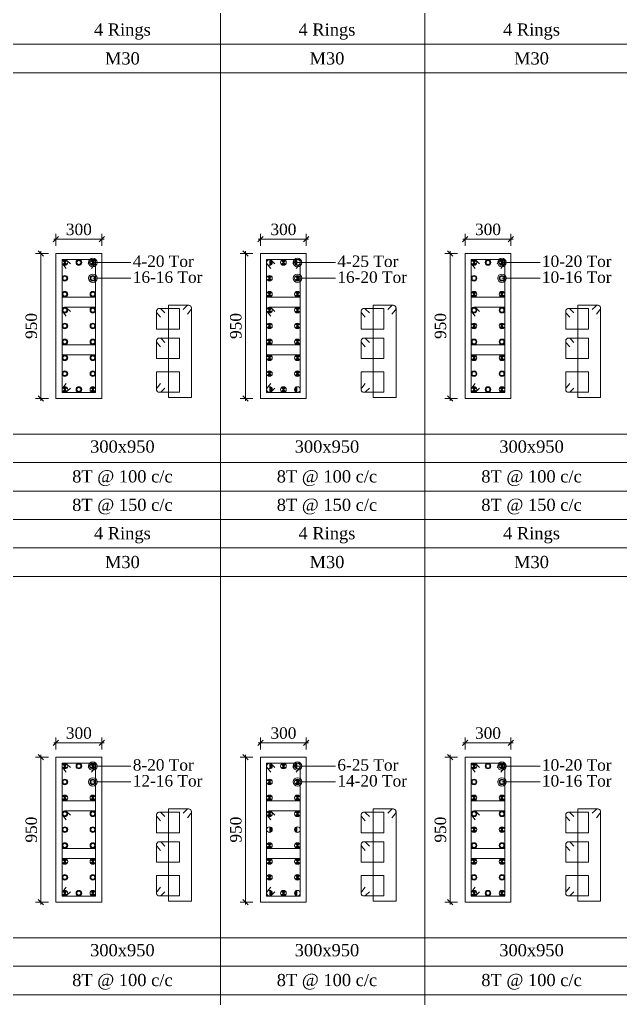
# Model space of a CAD drawing. Header units: metres. Extents: x 95882 to 260884, y 3603 to 81317.
# Drawn here: x 184688 to 188625, y 16543 to 22956 of the extents above; entities that cross this region are included whole.
import ezdxf
from ezdxf.enums import TextEntityAlignment as Align

# ---------------------------------------------------------------- set-up
doc = ezdxf.new("R2010")
doc.units = ezdxf.units.M
doc.header["$LTSCALE"] = 0.05
doc.header["$MEASUREMENT"] = 0
doc.header["$PDMODE"] = 34
doc.header["$PDSIZE"] = -2.5
doc.layers.get('0').update_dxf_attribs({"linetype": 'CONTINUOUS', "lineweight": 0})
doc.layers.get('DEFPOINTS').update_dxf_attribs({"linetype": 'CONTINUOUS'})
for name, color, linetype, lineweight in [('S-DIM-R', 7, 'CONTINUOUS', 9), ('S-SECTION', 5, 'CONTINUOUS', 5), ('S-SECTION MARK', 124, 'CONTINUOUS', 0), ('S-SHEET', 251, 'CONTINUOUS', 0), ('S-STEEL COL_DIA', 1, 'CONTINUOUS', 9), ('S-STEEL RING', 1, 'CONTINUOUS', 9), ('S-TEXT', 7, 'CONTINUOUS', 0), ('S-TEXT COL SIZE', 7, 'CONTINUOUS', 15), ('S-TEXT MIX', 1, 'CONTINUOUS', 15), ('S-TEXT RINGS', 7, 'CONTINUOUS', 15)]:
    doc.layers.add(name, color=color, linetype=linetype, lineweight=lineweight)
doc.styles.add('AAPL-ADRESS tahoma', font='tahoma.ttf')
doc.styles.add('S-ROMANS', font='times.ttf')
doc.styles.get("Standard").update_dxf_attribs({"font": 'times.ttf'})
doc.styles.add('TEXT', font='times.ttf')
doc.dimstyles.new('75mm', dxfattribs={"dimscale": 140, "dimtxt": 1, "dimasz": 0.35, "dimexe": 0.5, "dimexo": 1, "dimgap": 0.01, "dimtad": 0, "dimdec": 0, "dimzin": 12, "dimdsep": 46, "dimtxsty": 'AAPL-ADRESS tahoma', "dimblk": 'OBLIQUE', "dimcen": 0.35, "dimdle": 0.01, "dimse1": 1, "dimse2": 1, "dimclrd": 256, "dimclre": 256, "dimclrt": 256, "dimadec": 0, "dimazin": 3, "dimtfac": 1, "dimtdec": 0, "dimtmove": 1, "dimatfit": 3, "dimldrblk": 'DOTSMALL', "dimfxl": 1, "dimtolj": 1, "dimtzin": 0, "dimarcsym": 1})
doc.dimstyles.new('S_DIM', dxfattribs={"dimtxt": 75, "dimasz": 35, "dimexe": 35, "dimexo": 50, "dimgap": 25, "dimtad": 1, "dimdec": 0, "dimzin": 0, "dimdsep": 46, "dimtxsty": 'Standard', "dimblk": 'OBLIQUE', "dimcen": 0.09, "dimdle": 15, "dimclrd": 256, "dimclre": 256, "dimclrt": 256, "dimadec": 0, "dimazin": 0, "dimtfac": 1, "dimtdec": 0, "dimtofl": 0, "dimtmove": 0, "dimatfit": 3, "dimfxl": 1, "dimtolj": 1, "dimtzin": 0, "dimlwd": -1, "dimlwe": -1, "dimarcsym": 0})

# ---------------------------------------------------------------- blocks, each defined once
blk = doc.blocks.new('_Oblique')
at = {"color": 0, "linetype": 'ByBlock', "lineweight": -2}
blk.add_line((-0.5, -0.5), (0.5, 0.5), dxfattribs=at)
blk = doc.blocks.new('*D466')
at = {"layer": 'DEFPOINTS', "color": 0, "transparency": 16777216}
for p in [(184926, 18123.8, -0.1), (184827.8, 17173.8), (184926, 17173.8, -0.1)]:
    blk.add_point(p, dxfattribs=at)
at = {"layer": 'S-DIM-R', "transparency": 16777216}
for p, q in [((184876, 18123.8), (184792.8, 18123.8)), ((184827.8, 18138.8), (184827.8, 17158.8)), ((184876, 17173.8), (184792.8, 17173.8))]:
    blk.add_line(p, q, dxfattribs=at)
at = {"layer": 'S-DIM-R', "transparency": 16777216, "xscale": 35, "yscale": 35, "zscale": 35}
for p, rotation in [((184827.8, 18123.8), 90), ((184827.8, 17173.8), 270)]:
    blk.add_blockref('_Oblique', p, dxfattribs=dict(at, rotation=rotation))
at = {"layer": 'S-DIM-R', "transparency": 16777216, "insert": (184764.5, 17648.8), "char_height": 75, "attachment_point": 5, "rotation": 90}
blk.add_mtext('\\A1;950', dxfattribs=at)
blk = doc.blocks.new('*D467')
at = {"layer": 'DEFPOINTS', "color": 0, "transparency": 16777216}
for p in [(184926, 18218), (184926, 18123.8, 0), (185226, 18123.8, 0)]:
    blk.add_point(p, dxfattribs=at)
at = {"layer": 'S-DIM-R', "transparency": 16777216}
for p, q in [((185241, 18218), (184911, 18218)), ((184926, 18173.8), (184926, 18253)), ((185226, 18173.8), (185226, 18253))]:
    blk.add_line(p, q, dxfattribs=at)
at = {"layer": 'S-DIM-R', "transparency": 16777216, "xscale": 35, "yscale": 35, "zscale": 35, "rotation": 180}
blk.add_blockref('_Oblique', (184926, 18218), dxfattribs=at)
at = {"layer": 'S-DIM-R', "transparency": 16777216, "xscale": 35, "yscale": 35, "zscale": 35}
blk.add_blockref('_Oblique', (185226, 18218), dxfattribs=at)
at = {"layer": 'S-DIM-R', "transparency": 16777216, "insert": (185076, 18281.1), "char_height": 75, "attachment_point": 5}
blk.add_mtext('\\A1;300', dxfattribs=at)
blk = doc.blocks.new('*U4')
at = {"layer": 'S-STEEL COL_DIA'}
h = blk.add_hatch(color=256, dxfattribs=at)
h.dxf.hatch_style = 1
h.paths.add_polyline_path([(0, 0), (0, -18.5, 0.198912), (13, -13)])
h.paths.add_polyline_path([(0, 0), (-13, -13, 0.198912), (0, -18.5)])
h.paths.add_polyline_path([(0, 18.5, 0.198912), (-13, 13), (0, 0)])
h.paths.add_polyline_path([(13, 13, 0.198912), (0, 18.5), (0, 0)])
at = {"layer": 'S-STEEL COL_DIA', "lineweight": 5}
for p, q in [((-13, 13), (13, -13)), ((13, 13), (-13, -13))]:
    blk.add_line(p, q, dxfattribs=at)
blk.add_circle((0, 0), 18.5, dxfattribs=at)
blk = doc.blocks.new('*U5')
at = {"layer": 'S-STEEL COL_DIA'}
h = blk.add_hatch(color=256, dxfattribs=at)
h.dxf.hatch_style = 1
h.paths.add_polyline_path([(-18.5, 0, 1), (18.5, 0, 1)])
h.paths.add_polyline_path([(13, 0, -1), (-13, 0, -1)], flags=16)
at = {"layer": 'S-STEEL COL_DIA', "lineweight": 5}
for radius in [18.5, 13]:
    blk.add_circle((0, 0), radius, dxfattribs=at)
blk = doc.blocks.new('*D462')
at = {"layer": 'DEFPOINTS', "color": 0, "transparency": 16777216}
for p in [(186266.6, 18123.8, -0.1), (186168.4, 17173.8), (186266.6, 17173.8, -0.1)]:
    blk.add_point(p, dxfattribs=at)
at = {"layer": 'S-DIM-R', "transparency": 16777216}
for p, q in [((186216.6, 18123.8), (186133.4, 18123.8)), ((186168.4, 18138.8), (186168.4, 17158.8)), ((186216.6, 17173.8), (186133.4, 17173.8))]:
    blk.add_line(p, q, dxfattribs=at)
at = {"layer": 'S-DIM-R', "transparency": 16777216, "xscale": 35, "yscale": 35, "zscale": 35}
for p, rotation in [((186168.4, 18123.8), 90), ((186168.4, 17173.8), 270)]:
    blk.add_blockref('_Oblique', p, dxfattribs=dict(at, rotation=rotation))
at = {"layer": 'S-DIM-R', "transparency": 16777216, "insert": (186105.1, 17648.8), "char_height": 75, "attachment_point": 5, "rotation": 90}
blk.add_mtext('\\A1;950', dxfattribs=at)
blk = doc.blocks.new('*D463')
at = {"layer": 'DEFPOINTS', "color": 0, "transparency": 16777216}
for p in [(186266.6, 18218), (186266.6, 18123.8, 0), (186566.6, 18123.8, 0)]:
    blk.add_point(p, dxfattribs=at)
at = {"layer": 'S-DIM-R', "transparency": 16777216}
for p, q in [((186581.6, 18218), (186251.6, 18218)), ((186266.6, 18173.8), (186266.6, 18253)), ((186566.6, 18173.8), (186566.6, 18253))]:
    blk.add_line(p, q, dxfattribs=at)
at = {"layer": 'S-DIM-R', "transparency": 16777216, "xscale": 35, "yscale": 35, "zscale": 35, "rotation": 180}
blk.add_blockref('_Oblique', (186266.6, 18218), dxfattribs=at)
at = {"layer": 'S-DIM-R', "transparency": 16777216, "xscale": 35, "yscale": 35, "zscale": 35}
blk.add_blockref('_Oblique', (186566.6, 18218), dxfattribs=at)
at = {"layer": 'S-DIM-R', "transparency": 16777216, "insert": (186416.6, 18281.1), "char_height": 75, "attachment_point": 5}
blk.add_mtext('\\A1;300', dxfattribs=at)
blk = doc.blocks.new('*U6')
at = {"layer": 'S-STEEL COL_DIA'}
h = blk.add_hatch(color=256, dxfattribs=at)
h.dxf.hatch_style = 1
h.paths.add_polyline_path([(0, 18.5, 0.414214), (-18.5, 0, 0.414214), (0, -18.5)])
at = {"layer": 'S-STEEL COL_DIA', "lineweight": 5}
blk.add_circle((0, 0), 18.5, dxfattribs=at)
blk = doc.blocks.new('*D464')
at = {"layer": 'DEFPOINTS', "color": 0, "transparency": 16777216}
for p in [(187607.2, 18123.8, -0.1), (187509, 17173.8), (187607.2, 17173.8, -0.1)]:
    blk.add_point(p, dxfattribs=at)
at = {"layer": 'S-DIM-R', "transparency": 16777216}
for p, q in [((187557.2, 18123.8), (187474, 18123.8)), ((187509, 18138.8), (187509, 17158.8)), ((187557.2, 17173.8), (187474, 17173.8))]:
    blk.add_line(p, q, dxfattribs=at)
at = {"layer": 'S-DIM-R', "transparency": 16777216, "xscale": 35, "yscale": 35, "zscale": 35}
for p, rotation in [((187509, 18123.8), 90), ((187509, 17173.8), 270)]:
    blk.add_blockref('_Oblique', p, dxfattribs=dict(at, rotation=rotation))
at = {"layer": 'S-DIM-R', "transparency": 16777216, "insert": (187445.7, 17648.8), "char_height": 75, "attachment_point": 5, "rotation": 90}
blk.add_mtext('\\A1;950', dxfattribs=at)
blk = doc.blocks.new('*D465')
at = {"layer": 'DEFPOINTS', "color": 0, "transparency": 16777216}
for p in [(187607.2, 18218), (187607.2, 18123.8, 0), (187907.2, 18123.8, 0)]:
    blk.add_point(p, dxfattribs=at)
at = {"layer": 'S-DIM-R', "transparency": 16777216}
for p, q in [((187922.2, 18218), (187592.2, 18218)), ((187607.2, 18173.8), (187607.2, 18253)), ((187907.2, 18173.8), (187907.2, 18253))]:
    blk.add_line(p, q, dxfattribs=at)
at = {"layer": 'S-DIM-R', "transparency": 16777216, "xscale": 35, "yscale": 35, "zscale": 35, "rotation": 180}
blk.add_blockref('_Oblique', (187607.2, 18218), dxfattribs=at)
at = {"layer": 'S-DIM-R', "transparency": 16777216, "xscale": 35, "yscale": 35, "zscale": 35}
blk.add_blockref('_Oblique', (187907.2, 18218), dxfattribs=at)
at = {"layer": 'S-DIM-R', "transparency": 16777216, "insert": (187757.2, 18281.1), "char_height": 75, "attachment_point": 5}
blk.add_mtext('\\A1;300', dxfattribs=at)
blk = doc.blocks.new('*D478')
at = {"layer": 'DEFPOINTS', "color": 0, "transparency": 16777216}
for p in [(184926, 21423.4, -0.1), (184827.8, 20473.4), (184926, 20473.4, -0.1)]:
    blk.add_point(p, dxfattribs=at)
at = {"layer": 'S-DIM-R', "transparency": 16777216}
for p, q in [((184876, 21423.4), (184792.8, 21423.4)), ((184827.8, 21438.4), (184827.8, 20458.4)), ((184876, 20473.4), (184792.8, 20473.4))]:
    blk.add_line(p, q, dxfattribs=at)
at = {"layer": 'S-DIM-R', "transparency": 16777216, "xscale": 35, "yscale": 35, "zscale": 35}
for p, rotation in [((184827.8, 21423.4), 90), ((184827.8, 20473.4), 270)]:
    blk.add_blockref('_Oblique', p, dxfattribs=dict(at, rotation=rotation))
at = {"layer": 'S-DIM-R', "transparency": 16777216, "insert": (184764.5, 20948.4), "char_height": 75, "attachment_point": 5, "rotation": 90}
blk.add_mtext('\\A1;950', dxfattribs=at)
blk = doc.blocks.new('*D479')
at = {"layer": 'DEFPOINTS', "color": 0, "transparency": 16777216}
for p in [(184926, 21517.5), (184926, 21423.4, 0), (185226, 21423.4, 0)]:
    blk.add_point(p, dxfattribs=at)
at = {"layer": 'S-DIM-R', "transparency": 16777216}
for p, q in [((184926, 21473.4), (184926, 21552.5)), ((185226, 21473.4), (185226, 21552.5)), ((185241, 21517.5), (184911, 21517.5))]:
    blk.add_line(p, q, dxfattribs=at)
at = {"layer": 'S-DIM-R', "transparency": 16777216, "xscale": 35, "yscale": 35, "zscale": 35, "rotation": 180}
blk.add_blockref('_Oblique', (184926, 21517.5), dxfattribs=at)
at = {"layer": 'S-DIM-R', "transparency": 16777216, "xscale": 35, "yscale": 35, "zscale": 35}
blk.add_blockref('_Oblique', (185226, 21517.5), dxfattribs=at)
at = {"layer": 'S-DIM-R', "transparency": 16777216, "insert": (185076, 21580.7), "char_height": 75, "attachment_point": 5}
blk.add_mtext('\\A1;300', dxfattribs=at)
blk = doc.blocks.new('*D488')
at = {"layer": 'DEFPOINTS', "color": 0, "transparency": 16777216}
for p in [(186266.6, 21423.4, -0.1), (186168.4, 20473.4), (186266.6, 20473.4, -0.1)]:
    blk.add_point(p, dxfattribs=at)
at = {"layer": 'S-DIM-R', "transparency": 16777216}
for p, q in [((186216.6, 21423.4), (186133.4, 21423.4)), ((186168.4, 21438.4), (186168.4, 20458.4)), ((186216.6, 20473.4), (186133.4, 20473.4))]:
    blk.add_line(p, q, dxfattribs=at)
at = {"layer": 'S-DIM-R', "transparency": 16777216, "xscale": 35, "yscale": 35, "zscale": 35}
for p, rotation in [((186168.4, 21423.4), 90), ((186168.4, 20473.4), 270)]:
    blk.add_blockref('_Oblique', p, dxfattribs=dict(at, rotation=rotation))
at = {"layer": 'S-DIM-R', "transparency": 16777216, "insert": (186105.1, 20948.4), "char_height": 75, "attachment_point": 5, "rotation": 90}
blk.add_mtext('\\A1;950', dxfattribs=at)
blk = doc.blocks.new('*D489')
at = {"layer": 'DEFPOINTS', "color": 0, "transparency": 16777216}
for p in [(186266.6, 21517.5), (186266.6, 21423.4, 0), (186566.6, 21423.4, 0)]:
    blk.add_point(p, dxfattribs=at)
at = {"layer": 'S-DIM-R', "transparency": 16777216}
for p, q in [((186266.6, 21473.4), (186266.6, 21552.5)), ((186566.6, 21473.4), (186566.6, 21552.5)), ((186581.6, 21517.5), (186251.6, 21517.5))]:
    blk.add_line(p, q, dxfattribs=at)
at = {"layer": 'S-DIM-R', "transparency": 16777216, "xscale": 35, "yscale": 35, "zscale": 35, "rotation": 180}
blk.add_blockref('_Oblique', (186266.6, 21517.5), dxfattribs=at)
at = {"layer": 'S-DIM-R', "transparency": 16777216, "xscale": 35, "yscale": 35, "zscale": 35}
blk.add_blockref('_Oblique', (186566.6, 21517.5), dxfattribs=at)
at = {"layer": 'S-DIM-R', "transparency": 16777216, "insert": (186416.6, 21580.7), "char_height": 75, "attachment_point": 5}
blk.add_mtext('\\A1;300', dxfattribs=at)
blk = doc.blocks.new('*D486')
at = {"layer": 'DEFPOINTS', "color": 0, "transparency": 16777216}
for p in [(187607.2, 21423.4, -0.1), (187509, 20473.4), (187607.2, 20473.4, -0.1)]:
    blk.add_point(p, dxfattribs=at)
at = {"layer": 'S-DIM-R', "transparency": 16777216}
for p, q in [((187557.2, 21423.4), (187474, 21423.4)), ((187509, 21438.4), (187509, 20458.4)), ((187557.2, 20473.4), (187474, 20473.4))]:
    blk.add_line(p, q, dxfattribs=at)
at = {"layer": 'S-DIM-R', "transparency": 16777216, "xscale": 35, "yscale": 35, "zscale": 35}
for p, rotation in [((187509, 21423.4), 90), ((187509, 20473.4), 270)]:
    blk.add_blockref('_Oblique', p, dxfattribs=dict(at, rotation=rotation))
at = {"layer": 'S-DIM-R', "transparency": 16777216, "insert": (187445.7, 20948.4), "char_height": 75, "attachment_point": 5, "rotation": 90}
blk.add_mtext('\\A1;950', dxfattribs=at)
blk = doc.blocks.new('*D487')
at = {"layer": 'DEFPOINTS', "color": 0, "transparency": 16777216}
for p in [(187607.2, 21517.5), (187607.2, 21423.4, 0), (187907.2, 21423.4, 0)]:
    blk.add_point(p, dxfattribs=at)
at = {"layer": 'S-DIM-R', "transparency": 16777216}
for p, q in [((187607.2, 21473.4), (187607.2, 21552.5)), ((187907.2, 21473.4), (187907.2, 21552.5)), ((187922.2, 21517.5), (187592.2, 21517.5))]:
    blk.add_line(p, q, dxfattribs=at)
at = {"layer": 'S-DIM-R', "transparency": 16777216, "xscale": 35, "yscale": 35, "zscale": 35, "rotation": 180}
blk.add_blockref('_Oblique', (187607.2, 21517.5), dxfattribs=at)
at = {"layer": 'S-DIM-R', "transparency": 16777216, "xscale": 35, "yscale": 35, "zscale": 35}
blk.add_blockref('_Oblique', (187907.2, 21517.5), dxfattribs=at)
at = {"layer": 'S-DIM-R', "transparency": 16777216, "insert": (187757.2, 21580.7), "char_height": 75, "attachment_point": 5}
blk.add_mtext('\\A1;300', dxfattribs=at)

msp = doc.modelspace()

# ---------------------------------------------------------------- linework, layer by layer
at = {"layer": 'S-SECTION', "elevation": -0.1}
for points in [[(184926, 20473.4), (185226, 20473.4), (185226, 21423.4), (184926, 21423.4)], [(186266.6, 20473.4), (186566.6, 20473.4), (186566.6, 21423.4), (186266.6, 21423.4)], [(187607.2, 20473.4), (187907.2, 20473.4), (187907.2, 21423.4), (187607.2, 21423.4)], [(184926, 17173.8), (185226, 17173.8), (185226, 18123.8), (184926, 18123.8)], [(186266.6, 17173.8), (186566.6, 17173.8), (186566.6, 18123.8), (186266.6, 18123.8)], [(187607.2, 17173.8), (187907.2, 17173.8), (187907.2, 18123.8), (187607.2, 18123.8)]]:
    msp.add_lwpolyline(points, close=True, dxfattribs=at)
at = {"layer": 'S-SHEET'}
for p, q in [((186003.2, 49003.5, 0), (186003.2, 9408.8, -0.1)), ((186003.2, 49003.5, 0), (186003.2, 9408.8, -0.1)), ((186003.2, 49003.5, 0), (186003.2, 9408.8, -0.1)), ((186003.2, 49003.5, 0), (186003.2, 9408.8, -0.1)), ((187343.8, 49003.5, 0), (187343.8, 9408.8, -0.1)), ((187343.8, 49003.5, 0), (187343.8, 9408.8, -0.1)), ((187343.8, 49003.5, 0), (187343.8, 9408.8, -0.1)), ((187343.8, 49003.5, 0), (187343.8, 9408.8, -0.1)), ((177084.5, 22793.6, 0), (198068.5, 22793.6, -0.1)), ((177084.5, 22607, 0), (198068.5, 22607, 0)), ((177084.5, 22607, 0), (198068.5, 22607, -0.1)), ((177084.5, 20240.5, 0), (198068.5, 20240.5, 0)), ((177084.5, 20054.4, 0), (198068.5, 20054.4, 0)), ((177084.5, 20054.4, 0), (198068.5, 20054.4, 0)), ((177084.5, 19867.3, 0), (198068.5, 19867.3, 0)), ((177691.8, 19680.7, 0), (198068.5, 19680.7, 0)), ((177084.5, 19494, 0), (198068.5, 19494, 0)), ((177084.5, 19307.4, 0), (198068.5, 19307.4, 0)), ((177084.5, 16940.9, 0), (198068.5, 16940.9, 0)), ((177084.5, 16754.8, 0), (198068.5, 16754.8, 0)), ((177084.5, 16754.8, 0), (198068.5, 16754.8, 0)), ((177084.5, 16567.7, 0), (198068.5, 16567.7, 0))]:
    msp.add_line(p, q, dxfattribs=at)
at = {"layer": 'S-SHEET', "color": 0}
msp.add_line((177084.5, 19307.4, 0), (198068.5, 19307.4, 0), dxfattribs=at)
at = {"layer": 'S-STEEL RING'}
for points, elevation in [([(185159.4, 21325.9), (185181.8, 21353.2, 0.633211), (185167.6, 21383.4), (184966, 21383.4), (184966, 20513.4), (185186, 20513.4), (185186, 21364.9, 0.666768), (185154.6, 21378), (185136.8, 21355.4)], -0.1), ([(186500, 21325.9), (186522.4, 21353.2, 0.633211), (186508.2, 21383.4), (186306.6, 21383.4), (186306.6, 20513.4), (186526.6, 20513.4), (186526.6, 21364.9, 0.666768), (186495.2, 21378), (186477.3, 21355.4)], -0.1), ([(187840.6, 21325.9), (187863, 21353.2, 0.633211), (187848.8, 21383.4), (187647.2, 21383.4), (187647.2, 20513.4), (187867.2, 20513.4), (187867.2, 21364.9, 0.666768), (187835.8, 21378), (187817.9, 21355.4)], -0.1), ([(185787.2, 21026.5), (185809.6, 21053.9, 0.633211), (185795.4, 21084), (185663.8, 21084), (185663.8, 20479.3), (185813.8, 20479.3), (185813.8, 21065.6, 0.666768), (185782.4, 21078.7), (185759.6, 21056)], -0.1), ([(185787.2, 21026.5), (185809.6, 21053.9, 0.633211), (185795.4, 21084), (185663.8, 21084), (185663.8, 20479.3), (185813.8, 20479.3), (185813.8, 21065.6, 0.666768), (185782.4, 21078.7), (185759.6, 21056)], 0), ([(187127.8, 21026.5), (187150.2, 21053.9, 0.633211), (187136, 21084), (187004.4, 21084), (187004.4, 20479.3), (187154.4, 20479.3), (187154.4, 21065.6, 0.666768), (187123, 21078.7), (187100.2, 21056)], -0.1), ([(187127.8, 21026.5), (187150.2, 21053.9, 0.633211), (187136, 21084), (187004.4, 21084), (187004.4, 20479.3), (187154.4, 20479.3), (187154.4, 21065.6, 0.666768), (187123, 21078.7), (187100.2, 21056)], 0), ([(188468.4, 21026.5), (188490.8, 21053.9, 0.633211), (188476.6, 21084), (188345, 21084), (188345, 20479.3), (188495, 20479.3), (188495, 21065.6, 0.666768), (188463.6, 21078.7), (188440.8, 21056)], -0.1), ([(188468.4, 21026.5), (188490.8, 21053.9, 0.633211), (188476.6, 21084), (188345, 21084), (188345, 20479.3), (188495, 20479.3), (188495, 21065.6, 0.666768), (188463.6, 21078.7), (188440.8, 21056)], 0), ([(185159.4, 18026.3), (185181.8, 18053.7, 0.633211), (185167.6, 18083.8), (184966, 18083.8), (184966, 17213.8), (185186, 17213.8), (185186, 18065.4, 0.666768), (185154.6, 18078.5), (185136.8, 18055.8)], -0.1), ([(186500, 18026.3), (186522.4, 18053.7, 0.633211), (186508.2, 18083.8), (186306.6, 18083.8), (186306.6, 17213.8), (186526.6, 17213.8), (186526.6, 18065.4, 0.666768), (186495.2, 18078.5), (186477.3, 18055.8)], -0.1), ([(187840.6, 18026.3), (187863, 18053.7, 0.633211), (187848.8, 18083.8), (187647.2, 18083.8), (187647.2, 17213.8), (187867.2, 17213.8), (187867.2, 18065.4, 0.666768), (187835.8, 18078.5), (187817.9, 18055.8)], -0.1), ([(185787.2, 17726.9), (185809.6, 17754.3, 0.633211), (185795.4, 17784.5), (185663.8, 17784.5), (185663.8, 17179.7), (185813.8, 17179.7), (185813.8, 17766, 0.666768), (185782.4, 17779.1), (185759.6, 17756.5)], -0.1), ([(185787.2, 17726.9), (185809.6, 17754.3, 0.633211), (185795.4, 17784.5), (185663.8, 17784.5), (185663.8, 17179.7), (185813.8, 17179.7), (185813.8, 17766, 0.666768), (185782.4, 17779.1), (185759.6, 17756.5)], 0), ([(187127.8, 17726.9), (187150.2, 17754.3, 0.633211), (187136, 17784.5), (187004.4, 17784.5), (187004.4, 17179.7), (187154.4, 17179.7), (187154.4, 17766, 0.666768), (187123, 17779.1), (187100.2, 17756.5)], -0.1), ([(187127.8, 17726.9), (187150.2, 17754.3, 0.633211), (187136, 17784.5), (187004.4, 17784.5), (187004.4, 17179.7), (187154.4, 17179.7), (187154.4, 17766, 0.666768), (187123, 17779.1), (187100.2, 17756.5)], 0), ([(188468.4, 17726.9), (188490.8, 17754.3, 0.633211), (188476.6, 17784.5), (188345, 17784.5), (188345, 17179.7), (188495, 17179.7), (188495, 17766, 0.666768), (188463.6, 17779.1), (188440.8, 17756.5)], -0.1), ([(188468.4, 17726.9), (188490.8, 17754.3, 0.633211), (188476.6, 17784.5), (188345, 17784.5), (188345, 17179.7), (188495, 17179.7), (188495, 17766, 0.666768), (188463.6, 17779.1), (188440.8, 17756.5)], 0)]:
    msp.add_lwpolyline(points, format="xyb", dxfattribs=dict(at, elevation=elevation))
at = {"layer": 'S-STEEL RING', "color": 3, "elevation": -0.1}
for points in [[(184992.7, 21325.9), (184970.2, 21353.2, -0.633211), (184984.5, 21383.4), (185186, 21383.4), (185186, 21138), (184966, 21138), (184966, 21364.9, -0.666768), (184997.5, 21378), (185020.3, 21355.4)], [(186333.3, 21325.9), (186310.8, 21353.2, -0.633211), (186325.1, 21383.4), (186526.6, 21383.4), (186526.6, 21138), (186306.6, 21138), (186306.6, 21364.9, -0.666768), (186338.1, 21378), (186360.9, 21355.4)], [(187673.8, 21325.9), (187651.4, 21353.2, -0.633211), (187665.7, 21383.4), (187867.2, 21383.4), (187867.2, 21138), (187647.2, 21138), (187647.2, 21364.9, -0.666768), (187678.7, 21378), (187701.5, 21355.4)], [(184992.7, 21013.4), (184970.2, 21040.8, -0.633211), (184984.5, 21071), (185186, 21071), (185186, 20825.6), (184966, 20825.6), (184966, 21052.5, -0.666768), (184997.5, 21065.6), (185020.3, 21043)], [(185611.8, 21005.2), (185589.3, 21032.5, -0.633211), (185603.6, 21062.7), (185735.1, 21062.7), (185735.1, 20928.2), (185585.1, 20928.2), (185585.1, 21044.2, -0.666768), (185616.6, 21057.3), (185639.4, 21034.7)], [(186333.3, 21013.4), (186310.8, 21040.8, -0.633211), (186325.1, 21071), (186526.6, 21071), (186526.6, 20825.6), (186306.6, 20825.6), (186306.6, 21052.5, -0.666768), (186338.1, 21065.6), (186360.9, 21043)], [(186952.4, 21005.2), (186929.9, 21032.5, -0.633211), (186944.2, 21062.7), (187075.7, 21062.7), (187075.7, 20928.2), (186925.7, 20928.2), (186925.7, 21044.2, -0.666768), (186957.2, 21057.3), (186980, 21034.7)], [(187673.8, 21013.4), (187651.4, 21040.8, -0.633211), (187665.7, 21071), (187867.2, 21071), (187867.2, 20825.6), (187647.2, 20825.6), (187647.2, 21052.5, -0.666768), (187678.7, 21065.6), (187701.5, 21043)], [(188293, 21005.2), (188270.5, 21032.5, -0.633211), (188284.8, 21062.7), (188416.3, 21062.7), (188416.3, 20928.2), (188266.3, 20928.2), (188266.3, 21044.2, -0.666768), (188297.8, 21057.3), (188320.6, 21034.7)], [(185611.8, 20811.4), (185589.3, 20838.8, -0.633211), (185603.6, 20868.9), (185735.1, 20868.9), (185735.1, 20734.4), (185585.1, 20734.4), (185585.1, 20850.5, -0.666768), (185616.6, 20863.6), (185639.4, 20840.9)], [(186952.4, 20811.4), (186929.9, 20838.8, -0.633211), (186944.2, 20868.9), (187075.7, 20868.9), (187075.7, 20734.4), (186925.7, 20734.4), (186925.7, 20850.5, -0.666768), (186957.2, 20863.6), (186980, 20840.9)], [(188293, 20811.4), (188270.5, 20838.8, -0.633211), (188284.8, 20868.9), (188416.3, 20868.9), (188416.3, 20734.4), (188266.3, 20734.4), (188266.3, 20850.5, -0.666768), (188297.8, 20863.6), (188320.6, 20840.9)], [(184992.7, 20570.9), (184970.2, 20543.5, 0.633211), (184984.5, 20513.4), (185186, 20513.4), (185186, 20758.8), (184966, 20758.8), (184966, 20531.8, 0.666768), (184997.5, 20518.7), (185020.3, 20541.4)], [(186333.3, 20570.9), (186310.8, 20543.5, 0.633211), (186325.1, 20513.4), (186526.6, 20513.4), (186526.6, 20758.8), (186306.6, 20758.8), (186306.6, 20531.8, 0.666768), (186338.1, 20518.7), (186360.9, 20541.4)], [(187673.8, 20570.9), (187651.4, 20543.5, 0.633211), (187665.7, 20513.4), (187867.2, 20513.4), (187867.2, 20758.8), (187647.2, 20758.8), (187647.2, 20531.8, 0.666768), (187678.7, 20518.7), (187701.5, 20541.4)], [(185611.8, 20571.4), (185589.3, 20544, 0.633211), (185603.6, 20513.9), (185735.1, 20513.9), (185735.1, 20648.3), (185585.1, 20648.3), (185585.1, 20532.3, 0.666768), (185616.6, 20519.2), (185639.4, 20541.9)], [(186952.4, 20571.4), (186929.9, 20544, 0.633211), (186944.2, 20513.9), (187075.7, 20513.9), (187075.7, 20648.3), (186925.7, 20648.3), (186925.7, 20532.3, 0.666768), (186957.2, 20519.2), (186980, 20541.9)], [(188293, 20571.4), (188270.5, 20544, 0.633211), (188284.8, 20513.9), (188416.3, 20513.9), (188416.3, 20648.3), (188266.3, 20648.3), (188266.3, 20532.3, 0.666768), (188297.8, 20519.2), (188320.6, 20541.9)], [(184992.7, 18026.3), (184970.2, 18053.7, -0.633211), (184984.5, 18083.8), (185186, 18083.8), (185186, 17838.4), (184966, 17838.4), (184966, 18065.4, -0.666768), (184997.5, 18078.5), (185020.3, 18055.8)], [(186333.3, 18026.3), (186310.8, 18053.7, -0.633211), (186325.1, 18083.8), (186526.6, 18083.8), (186526.6, 17838.4), (186306.6, 17838.4), (186306.6, 18065.4, -0.666768), (186338.1, 18078.5), (186360.9, 18055.8)], [(187673.8, 18026.3), (187651.4, 18053.7, -0.633211), (187665.7, 18083.8), (187867.2, 18083.8), (187867.2, 17838.4), (187647.2, 17838.4), (187647.2, 18065.4, -0.666768), (187678.7, 18078.5), (187701.5, 18055.8)], [(184992.7, 17713.9), (184970.2, 17741.2, -0.633211), (184984.5, 17771.4), (185186, 17771.4), (185186, 17526), (184966, 17526), (184966, 17752.9, -0.666768), (184997.5, 17766), (185020.3, 17743.4)], [(185611.8, 17705.6), (185589.3, 17733, -0.633211), (185603.6, 17763.1), (185735.1, 17763.1), (185735.1, 17628.6), (185585.1, 17628.6), (185585.1, 17744.7, -0.666768), (185616.6, 17757.8), (185639.4, 17735.1)], [(186333.3, 17713.9), (186310.8, 17741.2, -0.633211), (186325.1, 17771.4), (186526.6, 17771.4), (186526.6, 17526), (186306.6, 17526), (186306.6, 17752.9, -0.666768), (186338.1, 17766), (186360.9, 17743.4)], [(186952.4, 17705.6), (186929.9, 17733, -0.633211), (186944.2, 17763.1), (187075.7, 17763.1), (187075.7, 17628.6), (186925.7, 17628.6), (186925.7, 17744.7, -0.666768), (186957.2, 17757.8), (186980, 17735.1)], [(187673.8, 17713.9), (187651.4, 17741.2, -0.633211), (187665.7, 17771.4), (187867.2, 17771.4), (187867.2, 17526), (187647.2, 17526), (187647.2, 17752.9, -0.666768), (187678.7, 17766), (187701.5, 17743.4)], [(188293, 17705.6), (188270.5, 17733, -0.633211), (188284.8, 17763.1), (188416.3, 17763.1), (188416.3, 17628.6), (188266.3, 17628.6), (188266.3, 17744.7, -0.666768), (188297.8, 17757.8), (188320.6, 17735.1)], [(185611.8, 17511.8), (185589.3, 17539.2, -0.633211), (185603.6, 17569.3), (185735.1, 17569.3), (185735.1, 17434.9), (185585.1, 17434.9), (185585.1, 17550.9, -0.666768), (185616.6, 17564), (185639.4, 17541.3)], [(186952.4, 17511.8), (186929.9, 17539.2, -0.633211), (186944.2, 17569.3), (187075.7, 17569.3), (187075.7, 17434.9), (186925.7, 17434.9), (186925.7, 17550.9, -0.666768), (186957.2, 17564), (186980, 17541.3)], [(188293, 17511.8), (188270.5, 17539.2, -0.633211), (188284.8, 17569.3), (188416.3, 17569.3), (188416.3, 17434.9), (188266.3, 17434.9), (188266.3, 17550.9, -0.666768), (188297.8, 17564), (188320.6, 17541.3)], [(184992.7, 17271.3), (184970.2, 17244, 0.633211), (184984.5, 17213.8), (185186, 17213.8), (185186, 17459.2), (184966, 17459.2), (184966, 17232.3, 0.666768), (184997.5, 17219.2), (185020.3, 17241.8)], [(186333.3, 17271.3), (186310.8, 17244, 0.633211), (186325.1, 17213.8), (186526.6, 17213.8), (186526.6, 17459.2), (186306.6, 17459.2), (186306.6, 17232.3, 0.666768), (186338.1, 17219.2), (186360.9, 17241.8)], [(187673.8, 17271.3), (187651.4, 17244, 0.633211), (187665.7, 17213.8), (187867.2, 17213.8), (187867.2, 17459.2), (187647.2, 17459.2), (187647.2, 17232.3, 0.666768), (187678.7, 17219.2), (187701.5, 17241.8)], [(185611.8, 17271.8), (185589.3, 17244.5, 0.633211), (185603.6, 17214.3), (185735.1, 17214.3), (185735.1, 17348.8), (185585.1, 17348.8), (185585.1, 17232.7, 0.666768), (185616.6, 17219.6), (185639.4, 17242.3)], [(186952.4, 17271.8), (186929.9, 17244.5, 0.633211), (186944.2, 17214.3), (187075.7, 17214.3), (187075.7, 17348.8), (186925.7, 17348.8), (186925.7, 17232.7, 0.666768), (186957.2, 17219.6), (186980, 17242.3)], [(188293, 17271.8), (188270.5, 17244.5, 0.633211), (188284.8, 17214.3), (188416.3, 17214.3), (188416.3, 17348.8), (188266.3, 17348.8), (188266.3, 17232.7, 0.666768), (188297.8, 17219.6), (188320.6, 17242.3)]]:
    msp.add_lwpolyline(points, format="xyb", dxfattribs=at)

# ---------------------------------------------------------------- block references
at = {"layer": 'S-STEEL COL_DIA', "xscale": -1}
for name, p in [('*U4', (184984.5, 21364.9, -0.1)), ('*U6', (186325.1, 21364.9, -0.1)), ('*U4', (187665.7, 21364.9, -0.1)), ('*U5', (184984.5, 21260.8, -0.1)), ('*U4', (186325.1, 21260.8, -0.1)), ('*U5', (187665.7, 21260.8, -0.1)), ('*U5', (184984.5, 21156.6, -0.1)), ('*U4', (186325.1, 21156.6, -0.1)), ('*U4', (187665.7, 21156.6, -0.1)), ('*U5', (184984.5, 21052.5, -0.1)), ('*U4', (186325.1, 21052.5, -0.1)), ('*U5', (187665.7, 21052.5, -0.1)), ('*U5', (184984.5, 20948.4, -0.1)), ('*U4', (186325.1, 20948.4, -0.1)), ('*U4', (187665.7, 20948.4, -0.1)), ('*U5', (184984.5, 20844.2, -0.1)), ('*U4', (186325.1, 20844.2, -0.1)), ('*U5', (187665.7, 20844.2, -0.1)), ('*U5', (184984.5, 20740.1, -0.1)), ('*U4', (186325.1, 20740.1, -0.1)), ('*U4', (187665.7, 20740.1, -0.1)), ('*U5', (184984.5, 20636, -0.1)), ('*U4', (186325.1, 20636, -0.1)), ('*U5', (187665.7, 20636, -0.1)), ('*U4', (184984.5, 18065.4, -0.1)), ('*U6', (186325.1, 18065.4, -0.1)), ('*U4', (187665.7, 18065.4, -0.1)), ('*U5', (184984.5, 17961.2, -0.1)), ('*U4', (186325.1, 17961.2, -0.1)), ('*U5', (187665.7, 17961.2, -0.1)), ('*U4', (184984.5, 17857.1, -0.1)), ('*U4', (186325.1, 17857.1, -0.1)), ('*U4', (187665.7, 17857.1, -0.1)), ('*U5', (184984.5, 17752.9, -0.1)), ('*U4', (186325.1, 17752.9, -0.1)), ('*U5', (187665.7, 17752.9, -0.1)), ('*U5', (184984.5, 17648.8, -0.1)), ('*U6', (186325.1, 17648.8, -0.1)), ('*U4', (187665.7, 17648.8, -0.1)), ('*U5', (184984.5, 17544.7, -0.1)), ('*U4', (186325.1, 17544.7, -0.1)), ('*U5', (187665.7, 17544.7, -0.1)), ('*U4', (184984.5, 17440.5, -0.1)), ('*U4', (186325.1, 17440.5, -0.1)), ('*U4', (187665.7, 17440.5, -0.1)), ('*U5', (184984.5, 17336.4, -0.1)), ('*U4', (186325.1, 17336.4, -0.1)), ('*U5', (187665.7, 17336.4, -0.1))]:
    msp.add_blockref(name, p, dxfattribs=at)
at = {"layer": 'S-STEEL COL_DIA'}
for name, p in [('*U5', (185076, 21364.9, -0.1)), ('*U4', (185167.6, 21364.9, -0.1)), ('*U4', (186416.6, 21364.9, -0.1)), ('*U6', (186508.2, 21364.9, -0.1)), ('*U5', (187757.2, 21364.9, -0.1)), ('*U4', (187848.8, 21364.9, -0.1)), ('*U5', (185167.6, 21260.8, -0.1)), ('*U4', (186508.2, 21260.8, -0.1)), ('*U5', (187848.8, 21260.8, -0.1)), ('*U5', (185167.6, 21156.6, -0.1)), ('*U4', (186508.2, 21156.6, -0.1)), ('*U4', (187848.8, 21156.6, -0.1)), ('*U5', (185167.6, 21052.5, -0.1)), ('*U4', (186508.2, 21052.5, -0.1)), ('*U5', (187848.8, 21052.5, -0.1)), ('*U5', (185167.6, 20948.4, -0.1)), ('*U4', (186508.2, 20948.4, -0.1)), ('*U4', (187848.8, 20948.4, -0.1)), ('*U5', (185167.6, 20844.2, -0.1)), ('*U4', (186508.2, 20844.2, -0.1)), ('*U5', (187848.8, 20844.2, -0.1)), ('*U5', (185167.6, 20740.1, -0.1)), ('*U4', (186508.2, 20740.1, -0.1)), ('*U4', (187848.8, 20740.1, -0.1)), ('*U5', (185167.6, 20636, -0.1)), ('*U4', (186508.2, 20636, -0.1)), ('*U5', (187848.8, 20636, -0.1)), ('*U5', (185076, 18065.4, -0.1)), ('*U4', (185167.6, 18065.4, -0.1)), ('*U4', (186416.6, 18065.4, -0.1)), ('*U6', (186508.2, 18065.4, -0.1)), ('*U5', (187757.2, 18065.4, -0.1)), ('*U4', (187848.8, 18065.4, -0.1)), ('*U5', (185167.6, 17961.2, -0.1)), ('*U4', (186508.2, 17961.2, -0.1)), ('*U5', (187848.8, 17961.2, -0.1)), ('*U4', (185167.6, 17857.1, -0.1)), ('*U4', (186508.2, 17857.1, -0.1)), ('*U4', (187848.8, 17857.1, -0.1)), ('*U5', (185167.6, 17752.9, -0.1)), ('*U4', (186508.2, 17752.9, -0.1)), ('*U5', (187848.8, 17752.9, -0.1)), ('*U5', (185167.6, 17648.8, -0.1)), ('*U6', (186508.2, 17648.8, -0.1)), ('*U4', (187848.8, 17648.8, -0.1)), ('*U5', (185167.6, 17544.7, -0.1)), ('*U4', (186508.2, 17544.7, -0.1)), ('*U5', (187848.8, 17544.7, -0.1)), ('*U4', (185167.6, 17440.5, -0.1)), ('*U4', (186508.2, 17440.5, -0.1)), ('*U4', (187848.8, 17440.5, -0.1)), ('*U5', (185167.6, 17336.4, -0.1)), ('*U4', (186508.2, 17336.4, -0.1)), ('*U5', (187848.8, 17336.4, -0.1))]:
    msp.add_blockref(name, p, dxfattribs=at)
at = {"layer": 'S-STEEL COL_DIA', "rotation": 180}
for name, p in [('*U4', (184984.5, 20531.8, -0.1)), ('*U6', (186325.1, 20531.8, -0.1)), ('*U4', (187665.7, 20531.8, -0.1)), ('*U4', (184984.5, 17232.3, -0.1)), ('*U6', (186325.1, 17232.3, -0.1)), ('*U4', (187665.7, 17232.3, -0.1))]:
    msp.add_blockref(name, p, dxfattribs=at)
at = {"layer": 'S-STEEL COL_DIA', "xscale": -1, "rotation": 180}
for name, p in [('*U5', (185076, 20531.8, -0.1)), ('*U4', (185167.6, 20531.8, -0.1)), ('*U4', (186416.6, 20531.8, -0.1)), ('*U6', (186508.2, 20531.8, -0.1)), ('*U5', (187757.2, 20531.8, -0.1)), ('*U4', (187848.8, 20531.8, -0.1)), ('*U5', (185076, 17232.3, -0.1)), ('*U4', (185167.6, 17232.3, -0.1)), ('*U4', (186416.6, 17232.3, -0.1)), ('*U6', (186508.2, 17232.3, -0.1)), ('*U5', (187757.2, 17232.3, -0.1)), ('*U4', (187848.8, 17232.3, -0.1))]:
    msp.add_blockref(name, p, dxfattribs=at)

# ---------------------------------------------------------------- texts
at = {"layer": 'S-TEXT', "color": 7, "style": 'TEXT'}
for s, p in [('4-20 Tor ', (185429.5, 21335, -0.1)), ('4-25 Tor ', (186770.1, 21335, -0.1)), ('10-20 Tor ', (188110.7, 21335, -0.1)), ('16-16 Tor ', (185429.5, 21230.9, -0.1)), ('16-20 Tor ', (186770.1, 21230.9, -0.1)), ('10-16 Tor ', (188110.7, 21230.9, -0.1)), ('8-20 Tor ', (185429.5, 18035.4, -0.1)), ('6-25 Tor ', (186770.1, 18035.4, -0.1)), ('10-20 Tor ', (188110.7, 18035.4, -0.1)), ('12-16 Tor ', (185429.5, 17931.3, -0.1)), ('14-20 Tor ', (186770.1, 17931.3, -0.1)), ('10-16 Tor ', (188110.7, 17931.3, -0.1))]:
    msp.add_text(s, height=75, dxfattribs=at).set_placement(p)
at = {"layer": 'S-TEXT COL SIZE', "color": 6, "style": 'S-ROMANS'}
for p in [(185361.3, 20158.6, -0.1), (186701.9, 20158.6, -0.1), (188042.5, 20158.6, -0.1), (185361.3, 16859.1, -0.1), (186701.9, 16859.1, -0.1), (188042.5, 16859.1, -0.1)]:
    msp.add_text('300x950', height=80, dxfattribs=at).set_placement(p, align=Align.MIDDLE_CENTER)
at = {"layer": 'S-TEXT MIX', "style": 'S-ROMANS'}
for p in [(185361.3, 22701.5, -0.1), (186701.9, 22701.5, -0.1), (188042.5, 22701.5, -0.1), (185361.3, 19402, -0.1), (186701.9, 19402, -0.1), (188042.5, 19402, -0.1)]:
    msp.add_text('M30', height=80, dxfattribs=at).set_placement(p, align=Align.MIDDLE_CENTER)
at = {"layer": 'S-TEXT RINGS', "style": 'S-ROMANS'}
for s, p in [('4 Rings', (185361.3, 22890.3, -0.1)), ('4 Rings', (186701.9, 22890.3, -0.1)), ('4 Rings', (188042.5, 22890.3, -0.1)), ('8T @ 100 c/c', (185361.3, 19963.1, -0.1)), ('8T @ 100 c/c', (186701.9, 19963.1, -0.1)), ('8T @ 100 c/c', (188042.5, 19963.1, -0.1)), ('8T @ 150 c/c', (185361.3, 19776.8, -0.1)), ('8T @ 150 c/c', (186701.9, 19776.8, -0.1)), ('8T @ 150 c/c', (188042.5, 19776.8, -0.1)), ('4 Rings', (185361.3, 19590.7, -0.1)), ('4 Rings', (186701.9, 19590.7, -0.1)), ('4 Rings', (188042.5, 19590.7, -0.1)), ('8T @ 100 c/c', (185361.3, 16663.6, -0.1)), ('8T @ 100 c/c', (186701.9, 16663.6, -0.1)), ('8T @ 100 c/c', (188042.5, 16663.6, -0.1))]:
    msp.add_text(s, height=80, dxfattribs=at).set_placement(p, align=Align.MIDDLE_CENTER)

# ---------------------------------------------------------------- dimensions: what is measured, and where the dimension line sits
at = {"layer": 'S-DIM-R'}
for base, p1, p2, picture, middle in [((184926, 21517.5, -0.1), (185226, 21423.4, -0.1), (184926, 21423.4, -0.1), '*D479', (185076, 21580.7, -0.1)), ((186266.6, 21517.5, -0.1), (186566.6, 21423.4, -0.1), (186266.6, 21423.4, -0.1), '*D489', (186416.6, 21580.7, -0.1)), ((187607.2, 21517.5, -0.1), (187907.2, 21423.4, -0.1), (187607.2, 21423.4, -0.1), '*D487', (187757.2, 21580.7, -0.1)), ((184926, 18218, -0.1), (185226, 18123.8, -0.1), (184926, 18123.8, -0.1), '*D467', (185076, 18281.1, -0.1)), ((186266.6, 18218, -0.1), (186566.6, 18123.8, -0.1), (186266.6, 18123.8, -0.1), '*D463', (186416.6, 18281.1, -0.1)), ((187607.2, 18218, -0.1), (187907.2, 18123.8, -0.1), (187607.2, 18123.8, -0.1), '*D465', (187757.2, 18281.1, -0.1))]:
    dim = msp.add_linear_dim(base=base, p1=p1, p2=p2, dimstyle='S_DIM', dxfattribs=at)
    dim.commit()
    dim.dimension.update_dxf_attribs({"geometry": picture, "text_midpoint": middle})
for base, p1, p2, picture, middle in [((184827.8, 20473.4, 0), (184926, 21423.4, -0.1), (184926, 20473.4, -0.1), '*D478', (184764.5, 20948.4, 0)), ((186168.4, 20473.4, 0), (186266.6, 21423.4, -0.1), (186266.6, 20473.4, -0.1), '*D488', (186105.1, 20948.4, 0)), ((187509, 20473.4, 0), (187607.2, 21423.4, -0.1), (187607.2, 20473.4, -0.1), '*D486', (187445.7, 20948.4, 0)), ((184827.8, 17173.8, 0), (184926, 18123.8, -0.1), (184926, 17173.8, -0.1), '*D466', (184764.5, 17648.8, 0)), ((186168.4, 17173.8, 0), (186266.6, 18123.8, -0.1), (186266.6, 17173.8, -0.1), '*D462', (186105.1, 17648.8, 0)), ((187509, 17173.8, 0), (187607.2, 18123.8, -0.1), (187607.2, 17173.8, -0.1), '*D464', (187445.7, 17648.8, 0))]:
    dim = msp.add_linear_dim(base=base, p1=p1, p2=p2, angle=90, dimstyle='S_DIM', dxfattribs=at)
    dim.commit()
    dim.dimension.update_dxf_attribs({"geometry": picture, "text_midpoint": middle})

# ---------------------------------------------------------------- leaders
at = {"layer": 'S-SECTION MARK', "linetype": 'ByBlock'}
for points in [[(185167.6, 21364.9, -0.1), (185417.2, 21364.9, -0.1)], [(186508.2, 21364.9, -0.1), (186757.8, 21364.9, -0.1)], [(187848.8, 21364.9, -0.1), (188098.4, 21364.9, -0.1)], [(185167.6, 21260.8, -0.1), (185417.2, 21260.8, -0.1)], [(186508.2, 21260.8, -0.1), (186757.8, 21260.8, -0.1)], [(187848.8, 21260.8, -0.1), (188098.4, 21260.8, -0.1)], [(185167.6, 18065.4, -0.1), (185417.2, 18065.4, -0.1)], [(186508.2, 18065.4, -0.1), (186757.8, 18065.4, -0.1)], [(187848.8, 18065.4, -0.1), (188098.4, 18065.4, -0.1)], [(185167.6, 17961.2, -0.1), (185417.2, 17961.2, -0.1)], [(186508.2, 17961.2, -0.1), (186757.8, 17961.2, -0.1)], [(187848.8, 17961.2, -0.1), (188098.4, 17961.2, -0.1)]]:
    msp.add_leader(points, dimstyle='75mm', override={"dimasz": 0.4, "dimldrblk": 'Origin', "dimfxlon": 1, "dimlwd": 0}, dxfattribs=at)

doc.saveas('drawing.dxf')
